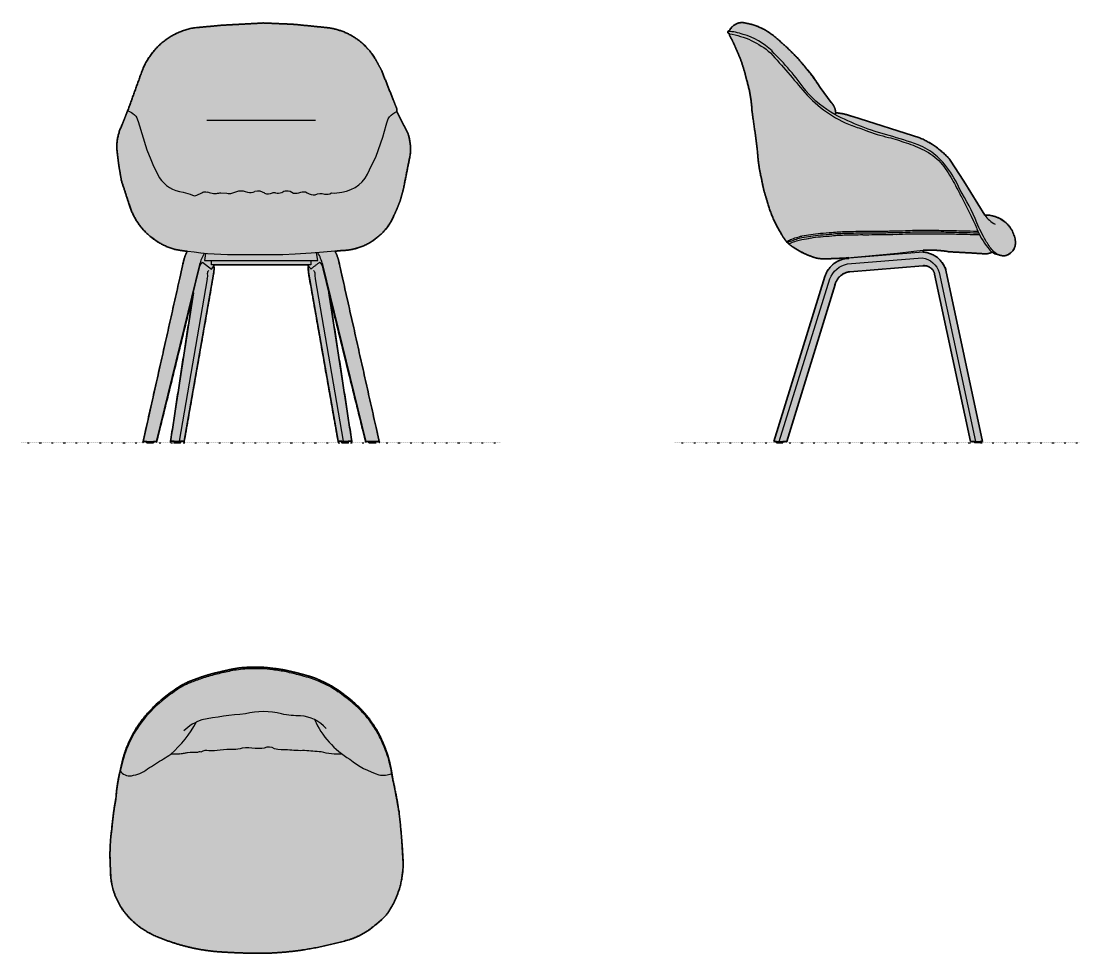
# Model space of a CAD drawing. Header units: millimetres. Extents: x 0 to 1796, y -867 to 715.
import ezdxf

# ---------------------------------------------------------------- set-up
doc = ezdxf.new("R2010")
doc.units = ezdxf.units.MM
doc.linetypes.add('Dots', pattern=[1, 0, -1])
doc.layers.add('Blocks', color=7, linetype='Continuous')
doc.layers.add('Blocks$Fill', color=7, linetype='Continuous', true_color=0xffffff)
for name, color, linetype, lineweight, true_color in [('Blocks$Inner', 7, 'Continuous', 25, 0x007f00), ('Blocks$Outline', 7, 'Continuous', 35, 0xff3f3f), ('Groud', 7, 'Dots', 25, 0x243775)]:
    doc.layers.add(name, color=color, linetype=linetype, lineweight=lineweight, true_color=true_color)

# ---------------------------------------------------------------- blocks, each defined once
blk = doc.blocks.new('AAC 123 Dining Chair Top')
at = {"layer": 'Blocks$Fill'}
blk.add_hatch(color=256, dxfattribs=at).paths.add_polyline_path([(23.7, -143.4), (26.7, -146.7), (29.7, -150), (32.8, -153.2), (36.1, -156.3), (39.5, -159.3), (42.9, -162.2), (46.5, -164.9), (50.1, -167.6), (53.9, -170.1), (57.7, -172.5), (61.6, -174.8), (65.5, -176.9), (69.5, -179), (73.6, -180.8), (77.7, -182.6), (81.8, -184.2), (87.4, -186.4), (93, -188.5), (98.6, -190.5), (104.3, -192.4), (110, -194.2), (115.7, -195.9), (121.5, -197.6), (127.3, -199.1), (133.2, -200.5), (139, -201.8), (144.9, -202.9), (150.8, -204), (156.7, -205), (162.6, -205.9), (168.5, -206.6), (174.5, -207.3), (200.5, -209), (226.5, -210), (238.8, -210.3), (251, -210.4), (263.3, -210.2), (275.6, -209.6), (287.8, -208.8), (300, -207.7), (312.2, -206.3), (324.3, -204.7), (343.9, -201.3), (363.4, -197.3), (382.7, -192.7), (401.9, -187.6), (404, -186.9), (406.1, -186.2), (408.2, -185.4), (410.3, -184.6), (412.4, -183.8), (414.5, -182.9), (416.5, -182), (418.6, -181.1), (420.6, -180.1), (422.6, -179.1), (424.5, -178), (426.5, -176.9), (428.4, -175.8), (430.3, -174.6), (432.2, -173.4), (434.1, -172.2), (438.2, -169.2), (442.3, -166.1), (446.4, -162.9), (450.3, -159.6), (454.2, -156.3), (458.1, -152.8), (461.8, -149.4), (465.5, -145.8), (468.1, -142.1), (470.6, -138.4), (473, -134.6), (475.2, -130.7), (477.4, -126.8), (479.4, -122.8), (481.3, -118.7), (483, -114.6), (484.6, -110.7), (486, -106.8), (487.3, -102.8), (488.5, -98.8), (489.6, -94.7), (490.5, -90.6), (491.4, -86.5), (492.2, -82.4), (492.8, -78.2), (493.3, -74), (493.7, -69.9), (494, -65.7), (494.1, -61.5), (494.1, -57.3), (494.1, -53.1), (493.9, -49), (491.3, -10.6), (487.5, 27.7), (482.5, 56.5), (476.6, 85), (475.6, 92.2), (474.4, 99.3), (473.1, 106.3), (471.5, 113.3), (469.8, 120.2), (468.6, 124.3), (467.3, 128.4), (465.9, 132.4), (464.3, 136.4), (459, 149.1), (457.9, 151.8), (456.8, 154.4), (455.6, 157), (454.4, 159.6), (453.1, 162.1), (451.7, 164.7), (450.4, 167.2), (448.9, 169.6), (442.4, 179.3), (435.8, 188.8), (433.3, 191.9), (430.8, 195), (428.2, 198), (425.5, 200.9), (421.2, 205.3), (416.8, 209.5), (412.3, 213.7), (407.7, 217.7), (396.1, 226.8), (384.3, 235.6), (380.5, 238.2), (376.6, 240.6), (372.7, 243), (368.6, 245.3), (364.6, 247.4), (360.4, 249.5), (356.3, 251.4), (352.1, 253.2), (349.9, 254.3), (347.7, 255.2), (345.4, 256.2), (343.2, 257), (340.9, 257.8), (338.6, 258.6), (336.3, 259.3), (334, 259.9), (319.2, 264), (307.6, 266.9), (295.9, 269.6), (290.3, 270.7), (284.6, 271.6), (278.9, 272.4), (273.2, 273), (268.3, 273.7), (263.3, 274.2), (258.4, 274.6), (253.4, 274.9), (246.9, 275.1), (240.3, 275.1), (225.7, 274.5), (222, 274.2), (218.4, 273.9), (214.8, 273.4), (211.2, 272.9), (205.2, 271.8), (199.1, 270.6), (176, 265.3), (170.1, 263.8), (164.2, 262.2), (158.4, 260.4), (152.6, 258.5), (132.8, 251.3), (129.6, 249.9), (126.5, 248.5), (123.5, 247), (120.5, 245.4), (117.5, 243.7), (114.6, 241.9), (111.7, 240), (108.9, 238.1), (102.9, 233.9), (96.9, 229.6), (91.1, 225.1), (85.3, 220.5), (80.4, 216.3), (75.5, 211.9), (70.8, 207.4), (66.2, 202.7), (61.8, 197.9), (57.5, 193), (53.3, 188), (49.3, 182.8), (46.4, 178.7), (43.6, 174.5), (40.9, 170.2), (38.3, 165.9), (35.9, 161.5), (33.5, 157), (31.3, 152.5), (29.1, 147.9), (27.1, 143.2), (25.2, 138.5), (23.4, 133.8), (21.8, 129), (20.3, 124.2), (18.9, 119.4), (17.6, 114.5), (16.4, 109.6), (14.4, 99.2), (13.1, 93.9), (12, 88.6), (10.9, 83.3), (10, 78), (9.1, 72.6), (8.4, 67.3), (7.8, 61.9), (7.3, 56.5), (6.8, 50.8), (4.7, 38.1), (2.8, 25.5), (1.2, 12.7), (0, 0), (-1, -8.5), (-1.9, -16.9), (-2.5, -25.5), (-2.8, -34), (-3, -42.5), (-2.9, -51.1), (-2.6, -59.6), (-2.1, -68.1), (-2.1, -70.6), (-2.1, -73.1), (-2, -75.6), (-1.8, -78.1), (-1.6, -80.6), (-1.4, -83.1), (-1.1, -85.7), (-0.7, -88.2), (-0.3, -90.7), (0.2, -93.2), (0.7, -95.7), (1.3, -98.2), (2, -100.7), (2.7, -103.1), (3.4, -105.6), (4.2, -108), (5.1, -110.4), (6, -112.8), (7, -115.2), (8, -117.5), (9, -119.9), (10.2, -122.2), (11.3, -124.4), (12.5, -126.7), (13.8, -128.9), (15.1, -131.1), (16.4, -133.2), (17.8, -135.3), (19.2, -137.4), (20.7, -139.4), (22.2, -141.4)], flags=0)
at = {"layer": 'Blocks$Inner'}
for p, q in [((464.3, 136.4), (459, 149.1)), ((16.4, 109.6), (14.4, 99.2)), ((476.6, 85), (475.6, 92.2)), ((7.3, 56.5), (6.8, 50.8))]:
    blk.add_line(p, q, dxfattribs=at)
at = {"layer": 'Blocks$Inner', "extrusion": (0, 0, -1)}
for centre, radius, start, end in [((60.3, 1352.5), 1112.5, 256.5179, 257.7385), ((488.4, 1975.4), 1832.6, 249.5263, 250.1865), ((488.4, 1972.6), 1832.6, 249.5263, 250.1865), ((60.3, 1349.7), 1112.5, 256.5179, 257.7385), ((-316.8, 320.6), 128.2, 268.4406, 282.8966), ((-615.4, -725.7), 996.4, 58.0174, 58.8622), ((-110.1, 169.1), 41.8, 262.3625, 272.0043), ((-168.4, 294.4), 161.2, 264.5138, 271.3747), ((-209.2, 171.9), 36.5, 250.6808, 274.0847), ((-248.4, 195.4), 58.6, 260.0942, 275.1983), ((-293.3, 219.1), 84.4, 266.5793, 281.7963), ((-320.7, 300.5), 167.2, 267.7868, 277.6957), ((-418.3, 1093.7), 964.5, 273.7518, 275.4255), ((-383, 231.5), 104.1, 265.9533, 285.4896), ((-794.3, -1014.1), 1335.9, 56.6885, 58.0655)]:
    blk.add_arc(centre, radius, start, end, dxfattribs=at)
at = {"layer": 'Blocks$Inner'}
for centre, radius, start, end in [((245.6, 55.3), 220.3, 98.9751, 102.1791), ((245.6, 52.5), 220.3, 98.9751, 102.1791), ((234.7, 131.8), 143, 93.6297, 99.4509), ((234.7, 129), 143, 93.6297, 99.4509), ((262.9, -520.2), 795.6, 91.6247, 92.6818), ((262.9, -523), 795.6, 91.6247, 92.6818), ((243, 42.8), 232.3, 87.4278, 90.649), ((243, 40.1), 232.3, 87.4278, 90.649), ((247.6, 105.5), 169.5, 81.2927, 88.0365), ((247.6, 102.7), 169.5, 81.2927, 88.0365), ((251.6, 51.8), 222.3, 78.5155, 84.4283), ((251.6, 49), 222.3, 78.5155, 84.4283), ((171.8, -298.4), 581.4, 75.3159, 77.6736), ((243.2, -10.5), 283.9, 103.689, 108.6133), ((243.2, -13.3), 283.9, 103.689, 108.6133), ((171.8, -301.1), 581.4, 75.3159, 77.6736), ((193.1, -218.7), 498.9, 73.5963, 75.3604), ((193.1, -221.4), 498.9, 73.5963, 75.3604), ((308.8, 163.7), 99.5, 64.2337, 75.351), ((308.8, 160.9), 99.5, 64.2337, 75.351), ((283.7, 90), 177, 55.3614, 67.2848), ((284.7, -23.1), 314.8, 123.9311, 129.2812), ((284.7, -25.9), 314.8, 123.9311, 129.2812), ((176.6, 144), 115.8, 112.2174, 125.7296), ((176.6, 141.3), 115.8, 112.2174, 125.7296), ((283.7, 87.2), 177, 55.3614, 67.2848), ((102, -157), 483.6, 50.7952, 54.2816), ((231.3, 45), 228.3, 129.7358, 142.8624), ((231.3, 42.2), 228.3, 129.7358, 142.8624), ((102, -159.8), 483.6, 50.7952, 54.2816), ((263.4, 46.9), 223.6, 43.521, 49.8072), ((257.6, 77), 122.5, 75.5758, 104.5937), ((263.4, 44.2), 223.6, 43.521, 49.8072), ((323.9, 104.4), 140.1, 37.0125, 43.5112), ((323.9, 101.7), 140.1, 37.0125, 43.5112), ((211.3, 66.1), 199.7, 144.2387, 167.4201), ((211.3, 63.3), 199.7, 144.2387, 167.4201), ((-49, 291.2), 221.7, 312.305, 330.4901), ((173.7, 117.1), 71.4, 107.0791, 135.8823), ((262.2, -336.6), 533.3, 93.8037, 101.8452), ((314.6, 125.9), 66.8, 42.6809, 85.1919), ((479, 245.9), 147.7, 203.9474, 239.3783), ((29.2, -105.3), 501.8, 33.2232, 35.8754), ((29.2, -108), 501.8, 33.2232, 35.8754), ((323, 95.1), 146.3, 21.6708, 30.6304), ((323, 92.3), 146.3, 21.6708, 30.6304), ((384.6, 107.8), 83.8, 17.9286, 27.3681), ((104.8, 41), 86.4, 87.478, 93.1018), ((122.1, 97.3), 31, 88.2199, 102.0115), ((128.3, 118.8), 10.8, 87.8636, 119.0427), ((140.1, 38.4), 91.9, 86.7229, 97.098), ((149.3, 123.2), 8, 75.7021, 119.3441), ((160.6, 116), 17.7, 77.3883, 122.0235), ((203.3, 20.9), 114.7, 88.3077, 99.7738), ((230.9, 73.3), 64.9, 79.1089, 98.4685), ((266.2, 120.6), 18.7, 58.3188, 114.135), ((341.1, 85.2), 133.4, 15.2027, 22.5409), ((341.1, 82.5), 133.4, 15.2027, 22.5409), ((494.8, 230), 143.7, 230.7154, 253.1836), ((196, 49.4), 282.9, 8.7075, 14.4978), ((196, 46.6), 282.9, 8.7075, 14.4978), ((277.1, 33.4), 270.8, 164.2653, 175.1013), ((29.9, 108.7), 18.2, 211.5593, 280.5858), ((24.4, 150.6), 60.4, 278.4799, 306.868), ((460.7, 128), 36.3, 258.093, 292.8147), ((-385, -108.5), 883, 8.8727, 12.9522), ((516.7, -43.7), 518.6, 169.5071, 175.1686), ((-758.7, -114.5), 1254.3, 2.9975, 6.5139), ((319.3, -43.8), 322.3, 172.1866, 184.3226), ((345, -58.1), 149.2, 337.7469, 3.5164), ((114.8, -70.1), 116.9, 179.025, 218.8396), ((346.7, -58.6), 147.4, 323.7197, 337.6679), ((129.4, -54.6), 138, 220.0311, 249.8271), ((278.6, 44.6), 266.8, 305.6491, 314.4725), ((364.5, -68), 125.3, 287.3551, 303.7315), ((208.4, 125.5), 334.5, 247.771, 264.1814), ((222.7, 441.9), 654.5, 278.9313, 285.8873), ((249.7, 759.2), 969.4, 265.5512, 268.6319), ((247.8, 304.2), 514.5, 267.6288, 278.555)]:
    blk.add_arc(centre, radius, start, end, dxfattribs=at)
at = {"layer": 'Blocks$Outline'}
for points in [[(464.3, 136.4), (459, 149.1)], [(16.4, 109.6), (14.4, 99.2)], [(476.6, 85), (475.6, 92.2)], [(7.3, 56.5), (6.8, 50.8)]]:
    blk.add_lwpolyline(points, dxfattribs=at)
for points, weights in [([(199.1, 270.6), (187.6, 267.8), (176, 265.3)], [1, 0.999943272843, 1]), ([(211.2, 272.9), (205.1, 271.9), (199.1, 270.6)], [1, 0.999609134146, 1]), ([(225.7, 274.5), (218.4, 274.1), (211.2, 272.9)], [1, 0.998709948157, 1]), ([(240.3, 275.1), (233, 274.9), (225.7, 274.5)], [1, 0.999957451144, 1]), ([(253.4, 274.9), (246.9, 275.2), (240.3, 275.1)], [1, 0.999604930132, 1]), ([(273.2, 273), (263.4, 274.5), (253.4, 274.9)], [1, 0.998268813396, 1]), ([(295.9, 269.6), (284.7, 271.9), (273.2, 273)], [1, 0.998669093701, 1]), ([(319.2, 264), (307.6, 267), (295.9, 269.6)], [1, 0.999788349604, 1]), ([(152.6, 258.5), (142.7, 254.9), (132.8, 251.3)], [1, 0.999983406713, 1]), ([(176, 265.3), (164.2, 262.4), (152.6, 258.5)], [1, 0.999076823573, 1]), ([(334, 259.9), (326.6, 262.1), (319.2, 264)], [1, 0.999881502599, 1]), ([(352.1, 253.2), (343.3, 257.5), (334, 259.9)], [1, 0.995297562196, 1]), ([(384.3, 235.6), (369.1, 246.1), (352.1, 253.2)], [1, 0.99459159208, 1]), ([(108.9, 238.1), (96.7, 229.9), (85.3, 220.5)], [1, 0.998910291022, 1]), ([(132.8, 251.3), (120.1, 246.1), (108.9, 238.1)], [1, 0.993056016643, 1]), ([(407.7, 217.7), (396.3, 227), (384.3, 235.6)], [1, 0.999537187811, 1]), ([(85.3, 220.5), (65.1, 203.8), (49.3, 182.8)], [1, 0.99344614288, 1]), ([(425.5, 200.9), (417, 209.8), (407.7, 217.7)], [1, 0.998495718107, 1]), ([(435.8, 188.8), (431, 195.1), (425.5, 200.9)], [1, 0.998392315682, 1]), ([(49.3, 182.8), (25.3, 149.6), (16.4, 109.6)], [1, 0.979607911209, 1]), ([(448.9, 169.6), (442.6, 179.4), (435.8, 188.8)], [1, 0.999732175476, 1]), ([(459, 149.1), (454.8, 159.8), (448.9, 169.6)], [1, 0.996944962771, 1]), ([(469.8, 120.2), (467.6, 128.5), (464.3, 136.4)], [1, 0.997950302822, 1]), ([(475.6, 92.2), (473.4, 106.4), (469.8, 120.2)], [1, 0.998723634326, 1]), ([(14.4, 99.2), (9.1, 78.1), (7.3, 56.5)], [0.998829087237, 0.996225283669, 1]), ([(487.5, 27.7), (483, 56.6), (476.6, 85)], [1, 0.999412349448, 0.999914707367]), ([(6.8, 50.8), (2.2, 25.5), (0, 0)], [1, 0.998779812779, 1]), ([(493.9, -49), (491.8, -10.5), (487.5, 27.7)], [1, 0.99952921396, 1]), ([(0, 0), (-4.7, -33.9), (-2.1, -68.1)], [1, 0.994397181172, 1]), ([(483, -114.6), (496, -83), (493.9, -49)], [1, 0.974820669505, 1]), ([(-2.1, -68.1), (-2.8, -110.4), (23.7, -143.4)], [1, 0.940244631924, 1]), ([(465.5, -145.8), (476.2, -131.3), (483, -114.6)], [1, 0.992601188528, 1]), ([(23.7, -143.4), (47.4, -171.5), (81.8, -184.2)], [1, 0.966385145125, 1]), ([(434.1, -172.2), (450.8, -160.2), (465.5, -145.8)], [1, 0.997037073136, 1]), ([(401.9, -187.6), (419.1, -182.2), (434.1, -172.2)], [1, 0.989805595837, 1]), ([(81.8, -184.2), (126.5, -202.4), (174.5, -207.3)], [1, 0.989763380276, 1]), ([(324.3, -204.7), (363.6, -198.5), (401.9, -187.6)], [1, 0.998158155728, 1]), ([(174.5, -207.3), (200.5, -209.3), (226.5, -210)], [1, 0.999638646687, 1]), ([(226.5, -210), (275.7, -212), (324.3, -204.7)], [1, 0.99545773137, 1])]:
    blk.add_rational_spline(points, weights, degree=2, dxfattribs=at)
blk = doc.blocks.new('AAC 123 Dining Chair Side')
at = {"layer": 'Blocks$Fill'}
blk.add_hatch(color=256, dxfattribs=at).paths.add_polyline_path([(578.2, 341.8), (578.2, 341.3), (578.3, 340.8), (578.3, 340.4), (578.3, 339.9), (578.3, 339.4), (578.3, 338.9), (578.2, 338.4), (578.2, 337.9), (578.2, 337.4), (578.1, 336.9), (578, 336.3), (577.9, 335.8), (577.8, 335.3), (577.7, 334.8), (577.6, 334.3), (577.5, 333.8), (577.3, 333.3), (577.2, 332.8), (577, 332.3), (576.8, 331.7), (576.6, 331.2), (576.4, 330.7), (576.2, 330.2), (576, 329.8), (575.7, 329.3), (575.5, 328.8), (575.2, 328.3), (574.9, 327.8), (574.6, 327.4), (574.3, 326.9), (574, 326.5), (573.7, 326), (573.3, 325.6), (573, 325.2), (572.6, 324.7), (572.3, 324.3), (571.9, 323.9), (571.5, 323.6), (571.1, 323.2), (570.7, 322.8), (570.3, 322.4), (569.9, 322.1), (569.5, 321.8), (569, 321.4), (568.6, 321.1), (568.1, 320.8), (567.7, 320.5), (567.2, 320.2), (566.8, 320), (566.3, 319.7), (565.9, 319.5), (565.4, 319.3), (564.9, 319), (564.5, 318.8), (564, 318.6), (563.5, 318.4), (563, 318.3), (562.6, 318.1), (562.1, 318), (561.6, 317.8), (561.1, 317.7), (560.7, 317.6), (560.2, 317.5), (559.7, 317.4), (559, 317.4), (558.3, 317.4), (557.6, 317.4), (557, 317.5), (556.3, 317.5), (555.6, 317.6), (554.9, 317.7), (554.2, 317.9), (553.5, 318), (552.8, 318.2), (552.1, 318.3), (551.4, 318.5), (550.7, 318.8), (550, 319), (549.4, 319.3), (548.7, 319.5), (548.1, 319.7), (547.4, 319.8), (546.8, 320), (546.1, 320.1), (545.5, 320.3), (544.8, 320.5), (544.2, 320.8), (543.6, 321), (542.9, 321.3), (542.3, 321.6), (541.7, 321.9), (541.1, 322.2), (540.5, 322.5), (539.9, 322.9), (539.3, 323.2), (538.7, 323.6), (538.3, 323.4), (537.8, 323.2), (537.3, 322.9), (536.8, 322.7), (536.3, 322.5), (535.8, 322.3), (535.3, 322.2), (534.8, 322), (534.3, 321.8), (533.8, 321.7), (533.3, 321.5), (532.7, 321.4), (532.2, 321.3), (531.7, 321.2), (531.2, 321.1), (530.6, 321), (530.1, 320.9), (529.6, 320.8), (529, 320.8), (528.5, 320.7), (527.9, 320.7), (527.4, 320.7), (526.9, 320.7), (526.3, 320.7), (525.8, 320.7), (525.3, 320.7), (524.7, 320.7), (524.2, 320.8), (523.7, 320.8), (523.2, 320.9), (522.6, 321), (522.1, 321), (466.3, 324.1), (460.7, 325), (455.2, 325.7), (449.6, 326.3), (444, 326.7), (438.4, 327), (432.8, 327.1), (427.1, 327), (421.5, 326.7), (421.5, 323.7), (422.3, 323.6), (423.1, 323.6), (423.9, 323.5), (424.7, 323.4), (425.4, 323.3), (426.2, 323.1), (427, 323), (427.8, 322.8), (428.6, 322.6), (429.4, 322.5), (430.2, 322.2), (431, 322), (431.8, 321.8), (432.5, 321.5), (433.3, 321.3), (434.1, 321), (434.9, 320.7), (435.6, 320.4), (436.4, 320), (437.2, 319.7), (437.9, 319.3), (438.7, 319), (439.4, 318.6), (440.2, 318.2), (440.9, 317.7), (441.6, 317.3), (442.4, 316.8), (443.1, 316.4), (443.8, 315.9), (444.5, 315.4), (445.1, 314.9), (445.8, 314.4), (446.5, 313.8), (447.1, 313.3), (447.8, 312.7), (448.4, 312.2), (449, 311.6), (449.6, 311), (450.2, 310.4), (450.8, 309.8), (451.4, 309.1), (451.9, 308.5), (452.4, 307.8), (453, 307.2), (453.5, 306.5), (454, 305.9), (454.5, 305.2), (454.9, 304.5), (455.4, 303.8), (455.8, 303.1), (456.3, 302.4), (456.7, 301.7), (457.1, 301), (457.5, 300.2), (457.8, 299.5), (458.2, 298.8), (458.5, 298.1), (458.8, 297.3), (459.1, 296.6), (459.4, 295.9), (459.7, 295.1), (460, 294.4), (460.2, 293.6), (460.4, 292.9), (522.6, 2.3), (518.6, 2.3), (518.6, 0.5), (508.7, 0.5), (508.7, 2.3), (501.9, 2.3), (441.1, 286.5), (441, 286.9), (440.9, 287.3), (440.8, 287.7), (440.7, 288), (440.6, 288.4), (440.4, 288.8), (440.3, 289.1), (440.1, 289.5), (440, 289.9), (439.8, 290.2), (439.6, 290.6), (439.4, 291), (439.2, 291.3), (439, 291.7), (438.8, 292), (438.5, 292.4), (438.3, 292.7), (438.1, 293.1), (437.8, 293.4), (437.5, 293.7), (437.3, 294.1), (437, 294.4), (436.7, 294.7), (436.4, 295), (436.1, 295.3), (435.8, 295.6), (435.5, 295.9), (435.2, 296.2), (434.8, 296.5), (434.5, 296.8), (434.1, 297), (433.8, 297.3), (433.4, 297.5), (433.1, 297.8), (432.7, 298), (432.3, 298.2), (432, 298.4), (431.6, 298.6), (431.2, 298.8), (430.8, 299), (430.4, 299.2), (430, 299.3), (429.6, 299.5), (429.2, 299.6), (428.8, 299.8), (428.4, 299.9), (428, 300), (427.6, 300.1), (427.2, 300.2), (426.8, 300.3), (426.4, 300.4), (426, 300.4), (425.6, 300.5), (425.2, 300.6), (424.8, 300.6), (424.4, 300.6), (424, 300.7), (423.6, 300.7), (423.2, 300.7), (422.8, 300.7), (422.4, 300.7), (422, 300.6), (421.6, 300.6), (421.2, 300.6), (297.1, 290.4), (296.1, 290.2), (295.6, 290.1), (295.1, 290), (294.6, 289.9), (294, 289.8), (293.5, 289.7), (293, 289.5), (292.5, 289.4), (292, 289.2), (291.5, 289.1), (290.9, 288.9), (290.4, 288.7), (289.9, 288.5), (289.4, 288.3), (288.9, 288.1), (288.4, 287.9), (287.9, 287.6), (287.4, 287.4), (286.9, 287.1), (286.4, 286.8), (285.9, 286.6), (285.5, 286.3), (285, 286), (284.5, 285.7), (284.1, 285.4), (283.6, 285), (283.1, 284.7), (282.7, 284.4), (282.3, 284), (281.8, 283.7), (281.4, 283.3), (281, 282.9), (280.6, 282.5), (280.1, 282.1), (279.7, 281.7), (279.4, 281.3), (279, 280.9), (278.6, 280.5), (278.2, 280.1), (277.9, 279.7), (277.5, 279.2), (277.2, 278.8), (276.9, 278.3), (276.5, 277.9), (276.2, 277.4), (275.9, 277), (275.6, 276.5), (275.3, 276), (275.1, 275.5), (274.8, 275.1), (274.5, 274.6), (274.3, 274.1), (274.1, 273.6), (273.8, 273.1), (273.6, 272.6), (273.4, 272.1), (273.2, 271.6), (273, 271.2), (272.8, 270.7), (272.7, 270.2), (272.5, 269.7), (272.2, 268.7), (190.2, 2.5), (183.8, 2.5), (183.8, 0.2), (172.9, 0.2), (172.9, 2.5), (168.3, 2.5), (254.8, 282.2), (255.3, 283.6), (255.8, 284.9), (256.4, 286.3), (257, 287.7), (257.6, 289), (258.4, 290.3), (259.1, 291.6), (259.9, 292.9), (260.8, 294.2), (261.7, 295.4), (262.6, 296.6), (263.6, 297.8), (264.7, 299), (265.7, 300.1), (266.8, 301.2), (268, 302.2), (269.2, 303.2), (270.4, 304.2), (271.7, 305.1), (272.9, 306), (274.2, 306.8), (275.6, 307.6), (276.9, 308.3), (278.3, 309), (279.7, 309.6), (281.1, 310.2), (282.5, 310.7), (283.9, 311.2), (285.3, 311.6), (286.8, 312), (288.2, 312.3), (289.6, 312.6), (295.7, 313.1), (295.7, 314.4), (286.5, 313.5), (270.1, 312.7), (253.6, 312.3), (252.2, 312.3), (250.8, 312.3), (249.5, 312.4), (248.1, 312.5), (246.7, 312.6), (245.3, 312.8), (243.9, 313), (242.6, 313.2), (241.2, 313.5), (239.9, 313.8), (238.5, 314.1), (237.2, 314.5), (235.9, 314.9), (234.6, 315.4), (233.3, 315.8), (232, 316.4), (228, 317.9), (224, 319.6), (220, 321.4), (216.1, 323.3), (212.3, 325.3), (208.5, 327.5), (204.8, 329.7), (201.2, 332.1), (200.2, 332.7), (199.2, 333.4), (198.2, 334.1), (197.2, 334.8), (196.2, 335.5), (195.3, 336.3), (194.4, 337.1), (193.4, 337.9), (192.5, 338.7), (191.7, 339.6), (190.9, 340.4), (190.2, 341.1), (189.6, 341.8), (189, 342.5), (188.4, 343.2), (187.8, 343.9), (187.3, 344.6), (186.8, 345.3), (186.2, 346), (185.7, 346.8), (185.2, 347.5), (184.7, 348.3), (184.3, 349), (183.8, 349.8), (183.4, 350.6), (182.9, 351.3), (182.5, 352.1), (182.1, 352.9), (180.1, 356.2), (178.1, 359.5), (176.2, 362.9), (174.3, 366.3), (172.5, 369.8), (170.8, 373.3), (169.1, 376.8), (167.5, 380.4), (166, 383.9), (164.6, 387.6), (163.2, 391.2), (161.8, 394.9), (160.6, 398.5), (159.4, 402.2), (158.3, 406), (157.3, 409.7), (155.7, 414.3), (154.3, 418.9), (152.9, 423.6), (151.7, 428.3), (150.5, 433), (149.5, 437.7), (148.5, 442.5), (147.6, 447.3), (146.4, 452.6), (145.3, 457.9), (144.3, 463.3), (143.4, 468.7), (142.6, 474.1), (142, 479.6), (141.4, 485), (141, 490.4), (136.5, 526.4), (131.4, 562.3), (131, 569.1), (130.4, 575.9), (129.6, 582.7), (128.5, 589.5), (127.2, 596.2), (125.7, 602.9), (124, 609.6), (122.1, 616.1), (121.1, 620.7), (119.9, 625.2), (118.7, 629.7), (117.4, 634.2), (116.1, 638.7), (114.6, 643.1), (113.1, 647.5), (111.5, 651.9), (99.8, 678.9), (98.4, 681.8), (96.9, 684.6), (95.3, 687.4), (93.7, 690.1), (93.6, 690.4), (93.6, 690.6), (93.5, 690.9), (93.4, 691.1), (93.4, 691.4), (93.3, 691.6), (93.3, 691.9), (93.2, 692.1), (93.2, 692.4), (93.2, 692.6), (93.2, 692.9), (93.1, 693.1), (93.1, 693.4), (93.1, 693.6), (93.1, 693.9), (93.1, 694.1), (90.5, 695.7), (90.5, 698.1), (93.2, 699.4), (93.4, 699.8), (93.6, 700.3), (93.9, 700.7), (94.1, 701.1), (94.4, 701.6), (94.6, 702), (94.9, 702.4), (95.2, 702.8), (95.5, 703.2), (95.8, 703.7), (96.1, 704.1), (96.4, 704.5), (96.8, 704.9), (97.1, 705.3), (97.5, 705.6), (97.9, 706), (98.3, 706.4), (98.6, 706.8), (99, 707.1), (99.5, 707.5), (99.9, 707.8), (100.3, 708.2), (100.7, 708.5), (101.2, 708.8), (101.6, 709.1), (102.1, 709.4), (102.6, 709.7), (103, 710), (103.5, 710.2), (104, 710.5), (104.5, 710.7), (105, 710.9), (105.5, 711.2), (106, 711.4), (106.5, 711.6), (107, 711.7), (107.6, 711.9), (108.1, 712.1), (108.6, 712.2), (109.1, 712.4), (109.7, 712.5), (110.2, 712.6), (110.7, 712.7), (111.3, 712.8), (111.8, 712.8), (112.3, 712.9), (112.9, 712.9), (113.4, 713), (113.9, 713), (114.5, 713), (115, 713), (115.5, 713), (116, 713), (116.6, 712.9), (117.1, 712.9), (117.6, 712.8), (118.1, 712.8), (118.6, 712.7), (119.1, 712.6), (119.6, 712.5), (120.1, 712.4), (120.5, 712.3), (121, 712.2), (121.5, 712), (124.9, 711.3), (128.3, 710.5), (131.7, 709.6), (135.1, 708.6), (138.4, 707.4), (141.8, 706.1), (145, 704.7), (148.2, 703.2), (151.4, 701.6), (154.5, 699.9), (157.6, 698), (160.5, 696.1), (163.4, 694.1), (166.2, 691.9), (169, 689.7), (171.6, 687.4), (177, 682.9), (182.4, 678.3), (187.7, 673.5), (192.9, 668.7), (197.9, 663.7), (202.9, 658.7), (207.8, 653.5), (212.6, 648.3), (217.3, 642.9), (221.9, 637.5), (226.3, 632), (230.7, 626.3), (234.9, 620.6), (239, 614.9), (243, 609), (246.9, 603.1), (265.8, 577.3), (266.2, 576.9), (266.6, 576.4), (267, 576), (267.4, 575.5), (267.7, 575), (268.1, 574.5), (268.4, 574), (268.8, 573.5), (269.1, 573), (269.4, 572.5), (269.7, 572), (270, 571.5), (270.3, 570.9), (270.6, 570.4), (270.9, 569.8), (271.1, 569.3), (271.3, 568.7), (271.6, 568.2), (271.8, 567.6), (272, 567), (272.2, 566.4), (272.4, 565.9), (272.5, 565.3), (272.7, 564.7), (272.8, 564.1), (272.9, 563.5), (273.1, 562.9), (273.2, 562.3), (273.2, 561.7), (273.3, 561.1), (273.4, 560.6), (273.4, 560), (275.3, 559.8), (277.1, 559.6), (278.9, 559.4), (280.8, 559.1), (282.6, 558.8), (284.4, 558.5), (286.2, 558.1), (288, 557.7), (289.9, 557.3), (291.6, 556.8), (293.4, 556.3), (295.2, 555.8), (297, 555.3), (298.7, 554.7), (300.5, 554.1), (302.2, 553.4), (415.9, 517.4), (419.6, 515.8), (423.3, 514.1), (426.9, 512.3), (430.5, 510.4), (434, 508.4), (437.4, 506.2), (440.8, 504), (444.1, 501.7), (447.4, 499.2), (450.5, 496.7), (453.6, 494), (456.6, 491.3), (459.5, 488.5), (462.3, 485.6), (465.1, 482.6), (467.7, 479.5), (490.7, 444.2), (526.2, 386.5), (527.2, 386.5), (528.3, 386.5), (529.4, 386.5), (530.5, 386.5), (531.6, 386.4), (532.7, 386.3), (533.9, 386.2), (535, 386.1), (536.1, 385.9), (537.2, 385.7), (538.4, 385.5), (539.5, 385.3), (540.7, 385), (541.8, 384.7), (542.9, 384.3), (544.1, 384), (545.2, 383.6), (546.3, 383.2), (547.4, 382.7), (548.6, 382.3), (549.7, 381.8), (550.8, 381.2), (551.8, 380.7), (552.9, 380.1), (554, 379.5), (555, 378.8), (556.1, 378.1), (557.1, 377.4), (558.1, 376.7), (559.1, 376), (560, 375.2), (561, 374.4), (561.9, 373.6), (562.8, 372.8), (563.7, 371.9), (564.6, 371), (565.4, 370.1), (566.2, 369.2), (567, 368.2), (567.8, 367.3), (568.5, 366.3), (569.3, 365.3), (569.9, 364.3), (570.6, 363.3), (571.3, 362.3), (571.9, 361.2), (572.4, 360.2), (573, 359.1), (573.5, 358.1), (574, 357), (574.5, 355.9), (574.9, 354.8), (575.4, 353.7), (575.8, 352.7), (576.1, 351.6), (576.4, 350.5), (576.8, 349.4), (577, 348.3), (577.3, 347.2), (577.5, 346.1), (577.7, 345), (577.9, 344), (578.1, 342.9)], flags=0)
at = {"layer": 'Blocks$Inner'}
for p, q in [((90.5, 698.1), (93.2, 699.4)), ((246.9, 603.1), (265.8, 577.3)), ((273.4, 560), (271.8, 557.2)), ((302.2, 553.4), (415.9, 517.4)), ((339.7, 359.3), (358.6, 359.3)), ((506.8, 359.4), (514.5, 359.4)), ((339.7, 356.6), (358.6, 356.6)), ((339.7, 353.5), (358.6, 353.5)), ((506.8, 356.6), (515.7, 356.6)), ((506.8, 353.6), (517.2, 353.6)), ((193.4, 337.9), (196.5, 339.1)), ((404.4, 322.1), (404.4, 324.9)), ((293.6, 303.7), (419.8, 314.2)), ((295.7, 313.1), (295.7, 314.4)), ((306.2, 314), (306.2, 315.3)), ((297.1, 290.4), (421.2, 300.6)), ((449, 289), (510.4, 2.3)), ((177.7, 2.5), (263.5, 278.2))]:
    blk.add_line(p, q, dxfattribs=at)
for points in [[(90.5, 698.1), (90.5, 695.7), (93.1, 694.1)], [(467.7, 479.5), (490.7, 444.2), (526.2, 386.5)], [(286.5, 313.5), (378.1, 321.9), (405.6, 325.1), (421.5, 326.7)], [(421.5, 326.7), (421.5, 323.7), (289.6, 312.6)], [(441.1, 286.5), (501.9, 2.3), (522.6, 2.3), (460.4, 292.9)], [(254.8, 282.2), (168.3, 2.5), (190.2, 2.5), (272.2, 268.7)], [(172.9, 2.5), (172.9, 0.2), (183.8, 0.2), (183.8, 2.5)], [(518.6, 2.3), (518.6, 0.5), (508.7, 0.5), (508.7, 2.3)]]:
    blk.add_lwpolyline(points, dxfattribs=at)
at = {"layer": 'Blocks$Inner', "extrusion": (0, 0, -1)}
for centre, radius, start, end in [((-114.7, 689.2), 23.8, 25.2713, 106.5501), ((-103.3, 611.6), 102, 100.268, 132.0225), ((-69.4, 552.5), 143.6, 99.4926, 130.6017), ((7.7, 627.4), 119.2, 148.2646, 154.4054), ((52.8, 411.2), 355.9, 129.0853, 147.3645), ((12826, -4897.3), 14077.3, 156.66437, 156.78405), ((124.6, 562.2), 252.5, 159.1936, 167.6745), ((1048.3, -443.4), 1639.4, 137.626, 140.7334), ((77.4, 553.9), 208.9, 162.6736, 177.7015), ((-349.9, 701.2), 163.9, 298.4916, 320.4751), ((-245.1, 557.8), 28.4, 136.7975, 175.7227), ((1882.8, 257.7), 2037.1, 171.4016, 173.4401), ((-478.1, 951.5), 445, 284.861, 297.6279), ((-265.5, 458.9), 101.4, 94.496, 111.2193), ((-26.4, -251), 835.8, 109.1824, 110.8931), ((-248, 96.9), 436.8, 105.2499, 109.371), ((-350.5, 363.1), 151.9, 106.218, 118.5751), ((-366.3, 395.2), 131.8, 112.1021, 140.248), ((-386.5, 418.3), 86.4, 115.1217, 138.3774), ((-303.3, 351.6), 192.9, 139.9732, 150.3951), ((426.2, -58.6), 1029.5, 152.3753, 155.7995), ((-528.2, 336.3), 50.2, 87.6129, 173.7074), ((-317.3, 88.9), 270.2, 87.061, 90.4615), ((-375.8, -68), 427.7, 87.6894, 89.2659), ((-419.5, -410.7), 771.5, 87.9324, 90.2948), ((-430.7, -1804.1), 2164.8, 89.8087, 90.6826), ((-450.8, -441.5), 802.1, 90.4037, 92.4879), ((-739.6, 467.4), 245.5, 329.5355, 337.5138), ((-201.8, 328.8), 16.9, 46.6624, 71.8308), ((-201.8, 326), 16.9, 53.1671, 71.8308), ((-281.9, 117.3), 243.1, 69.4344, 71.9614), ((-281.9, 114.5), 243.1, 69.4344, 71.9614), ((-281.9, 111.5), 243.1, 69.4344, 71.9614), ((-228.4, 285.9), 66.2, 70.8019, 79.2082), ((-228.4, 283.2), 66.2, 70.8019, 79.2082), ((-228.4, 280.1), 66.2, 70.8019, 79.2082), ((-262.9, 184.6), 171.7, 79.4027, 84.8503), ((-262.9, 181.8), 171.7, 79.4027, 84.8503), ((-262.9, 178.7), 171.7, 79.4027, 84.8503), ((-292.5, 134.2), 224.4, 83.4154, 86.5638), ((-292.5, 131.4), 224.4, 83.4154, 86.5638), ((-292.5, 128.4), 224.4, 83.4154, 86.5638), ((-294.5, 94.5), 264.1, 86.6535, 89.1357), ((-294.5, 91.7), 264.1, 86.6535, 89.1357), ((-294.5, 88.7), 264.1, 86.6535, 89.1357), ((-298.7, -268.5), 627.2, 89.2505, 89.767), ((-298.7, -271.3), 627.2, 89.2505, 89.767), ((-298.7, -274.3), 627.2, 89.2505, 89.767), ((-317.3, 86.1), 270.2, 87.061, 90.4615), ((-317.3, 83.1), 270.2, 87.061, 90.4615), ((-375.8, -70.8), 427.7, 87.6894, 89.2659), ((-375.8, -73.9), 427.7, 87.6894, 89.2659), ((-419.5, -413.5), 771.5, 87.9324, 90.2948), ((-419.5, -416.6), 771.5, 87.9324, 90.2948), ((-430.7, -1806.8), 2164.8, 89.8087, 90.6826), ((-430.7, -1809.9), 2164.8, 89.8087, 90.6826), ((-450.8, -444.3), 802.1, 90.4037, 92.4879), ((-450.8, -447.3), 802.1, 90.4037, 92.4879), ((-643.4, 410.2), 133.5, 321.0272, 329.769), ((-555.5, 339.7), 22.7, 174.7868, 259.4224), ((-432.6, 135.2), 191.9, 86.7084, 100.1114), ((-287.4, -3477.3), 3805.6, 92.693, 93.5352), ((-559.1, 343.2), 25.9, 268.5529, 318.8207), ((-414.2, 278.1), 36.5, 98.8603, 162.7402), ((-301.6, 263.7), 40.8, 20.8605, 78.6582), ((-300.9, 260.9), 29.8, 15.1851, 82.631), ((-423.1, 282.1), 18.6, 84.3666, 166.1042)]:
    blk.add_arc(centre, radius, start, end, dxfattribs=at)
at = {"layer": 'Blocks$Inner'}
for centre, radius, start, end in [((86.7, 611.4), 86.7, 70.0302, 87.5001), ((105.1, 693.8), 12, 178.6071, 197.9777), ((83.8, 579.6), 118, 46.2457, 73.9969), ((-244, 255.1), 579.1, 36.1766, 45.0281), ((373.8, 727.6), 202.8, 221.119, 248.9626), ((420.3, 781.2), 269.1, 249.1152, 257.6776), ((202.2, -67.4), 610.5, 69.7995, 74.639), ((381.5, 418.4), 92.7, 48.1186, 70.0819), ((402.4, 508.7), 262.1, 184.0003, 193.5651), ((382.4, 412.1), 96.9, 35.3431, 50.9865), ((319.4, 358.8), 179.3, 23.3722, 37.616), ((371.9, 484.8), 227.3, 189.5177, 199.3016), ((3197.4, 1866.7), 3073.9, 207.5081, 208.101), ((120.3, 208.2), 425.9, 22.8342, 31.3582), ((354.7, 462.2), 204.3, 194.8923, 212.3395), ((566.7, 415), 49.6, 215.0672, 242.6798), ((324.2, 795.2), 436.2, 269.3784, 272.028), ((374.8, 585.7), 226.1, 268.8885, 274.2819), ((678.2, 8859.9), 8502.2, 268.70195, 268.84498), ((630.1, 410.2), 126.3, 201.7474, 218.5662), ((227.3, 375.2), 50.4, 206.2753, 238.8436), ((64.6, 1375.7), 1035.8, 278.4051, 279.2598), ((64.6, 1372.9), 1035.8, 278.4051, 279.2598), ((64.6, 1369.9), 1035.8, 278.4051, 279.2598), ((189.4, 1214.7), 861.1, 273.8687, 275.1591), ((189.4, 1211.9), 861.1, 273.8687, 275.1591), ((189.4, 1208.9), 861.1, 273.8687, 275.1591), ((297, 598.7), 240, 269.7909, 271.5337), ((297, 595.9), 240, 269.7909, 271.5337), ((297, 592.9), 240, 269.7909, 271.5337), ((324.2, 792.5), 436.2, 269.3784, 272.028), ((324.2, 789.4), 436.2, 269.3784, 272.028), ((374.8, 582.9), 226.1, 268.8885, 274.2819), ((374.8, 579.9), 226.1, 268.8885, 274.2819), ((678.2, 8857.1), 8502.2, 268.70195, 268.84498), ((678.2, 8854.1), 8502.2, 268.70195, 268.84498), ((279.9, 447.9), 140, 235.8078, 249.9917), ((418.8, 280.2), 43.5, 16.9212, 86.3683), ((526.6, 347.1), 26.4, 260.268, 297.4018), ((553.1, 344.6), 25.5, 211.0737, 260.0125), ((252.2, 364.7), 52.4, 247.2839, 271.501), ((247.8, 924.4), 612.1, 270.5422, 273.6257), ((297.5, 268.4), 44.8, 100.1348, 162.1289)]:
    blk.add_arc(centre, radius, start, end, dxfattribs=at)
at = {"layer": 'Blocks$Outline'}
for points in [[(90.5, 698.1), (93.2, 699.4)], [(90.5, 695.7), (90.5, 698.1)], [(93.1, 694.1), (90.5, 695.7)], [(246.9, 603.1), (265.8, 577.3)], [(302.2, 553.4), (415.9, 517.4)], [(467.7, 479.5), (490.7, 444.2)], [(490.7, 444.2), (526.2, 386.5)], [(421.5, 326.7), (421.5, 323.7)], [(295.7, 314.4), (286.5, 313.5)], [(289.6, 312.6), (295.7, 313.1)], [(295.7, 313.1), (295.7, 314.4)], [(421.2, 300.6), (297.1, 290.4)], [(460.4, 292.9), (522.6, 2.3)], [(168.3, 2.5), (254.8, 282.2)], [(501.9, 2.3), (441.1, 286.5)], [(272.2, 268.7), (190.2, 2.5)], [(172.9, 2.5), (168.3, 2.5)], [(172.9, 0.2), (172.9, 2.5)], [(183.8, 0.2), (172.9, 0.2)], [(190.2, 2.5), (183.8, 2.5)], [(183.8, 2.5), (183.8, 0.2)], [(508.7, 2.3), (501.9, 2.3)], [(508.7, 0.5), (508.7, 2.3)], [(518.6, 0.5), (508.7, 0.5)], [(522.6, 2.3), (518.6, 2.3)], [(518.6, 2.3), (518.6, 0.5)]]:
    blk.add_lwpolyline(points, dxfattribs=at)
for points, weights in [([(93.2, 699.4), (101.9, 717.8), (121.5, 712)], [1, 0.758823755498, 1]), ([(121.5, 712), (150, 706.9), (171.6, 687.4)], [1, 0.961850019086, 1]), ([(93.7, 690.1), (93.1, 692.1), (93.1, 694.1)], [1, 0.985746776393, 1]), ([(99.8, 678.9), (97.1, 684.7), (93.7, 690.1)], [1, 0.998564444758, 1]), ([(171.6, 687.4), (216, 651.3), (246.9, 603.1)], [1, 0.987304259523, 1]), ([(111.5, 651.9), (105.7, 665.4), (99.8, 678.9)], [1, 0.999999454652, 1]), ([(122.1, 616.1), (118.1, 634.4), (111.5, 651.9)], [1, 0.997262542431, 1]), ([(131.4, 562.3), (130.3, 589.8), (122.1, 616.1)], [1, 0.991413041049, 1]), ([(265.8, 577.3), (272.7, 570), (273.4, 560)], [1, 0.94285919836, 1]), ([(141, 490.4), (136.8, 526.4), (131.4, 562.3)], [1, 0.999841771829, 1]), ([(273.4, 560), (288.3, 558.8), (302.2, 553.4)], [1, 0.989369927973, 1]), ([(415.9, 517.4), (446.5, 504.9), (467.7, 479.5)], [1, 0.969986957575, 1]), ([(147.6, 447.3), (142.5, 468.6), (141, 490.4)], [1, 0.996518527564, 1]), ([(157.3, 409.7), (150.9, 428.1), (147.6, 447.3)], [1, 0.996357343557, 1]), ([(182.1, 352.9), (165.3, 379.4), (157.3, 409.7)], [1, 0.988431481414, 1]), ([(526.2, 386.5), (573, 388.5), (578.2, 341.8)], [1, 0.730790825173, 1]), ([(578.2, 341.8), (580.1, 321.2), (559.7, 317.4)], [1, 0.739421860874, 1]), ([(232, 316.4), (215.6, 322.3), (201.2, 332.1)], [1, 0.992349354775, 1]), ([(466.3, 324.1), (444.1, 328), (421.5, 326.7)], [1, 0.993167593131, 1]), ([(421.5, 323.7), (451.7, 321.8), (460.4, 292.9)], [1, 0.821909876015, 1]), ([(522.1, 321), (494.2, 322.8), (466.3, 324.1)], [1, 0.999972994428, 1]), ([(538.7, 323.6), (530.9, 319.5), (522.1, 321)], [1, 0.947952512094, 1]), ([(548.7, 319.5), (543.3, 320.5), (538.7, 323.6)], [1, 0.955091264146, 0.955091264146]), ([(253.6, 312.3), (242.4, 312), (232, 316.4)], [1, 0.977751861369, 1]), ([(286.5, 313.5), (270.1, 312.5), (253.6, 312.3)], [1, 0.999637980769, 1]), ([(254.8, 282.2), (263.1, 307.8), (289.6, 312.6)], [1, 0.857193791133, 1]), ([(559.7, 317.4), (554, 317.2), (548.7, 319.5)], [1, 0.952825053367, 0.952659360172]), ([(297.1, 290.4), (277.4, 287.8), (272.2, 268.7)], [1, 0.831731880788, 1]), ([(441.1, 286.5), (437.3, 302.2), (421.2, 300.6)], [1, 0.75620936527, 1])]:
    blk.add_rational_spline(points, weights, degree=2, dxfattribs=at)
blk.add_rational_spline([(201.2, 332.1), (197.1, 334.6), (192.5, 338.7), (190.9, 340.4), (185.3, 346.5), (182.1, 352.9)], [1, 0.986316947755, 0.980882068112, 0.979941459858, 0.979941459858, 1], degree=2, knots=[0, 0, 0, 0.488513, 0.610477, 0.716132, 1.432263, 1.432263, 1.432263], dxfattribs=at)
blk = doc.blocks.new('AAC 123 Dining Chair Front')
at = {"layer": 'Blocks$Fill'}
blk.add_hatch(color=256, dxfattribs=at).paths.add_polyline_path([(532.3, 325.2), (544.9, 326.4), (548, 326.5), (551.1, 326.8), (554.3, 327.1), (557.4, 327.6), (560.6, 328.2), (563.7, 328.8), (566.9, 329.6), (570, 330.5), (573.1, 331.5), (576.2, 332.6), (579.3, 333.8), (582.3, 335.1), (585.3, 336.5), (588.3, 338), (591.2, 339.6), (594.1, 341.4), (596.9, 343.2), (599.6, 345.1), (602.3, 347), (604.8, 349.1), (607.4, 351.3), (609.8, 353.5), (612.2, 355.8), (614.4, 358.1), (616.6, 360.6), (618.7, 363), (620.7, 365.6), (622.6, 368.2), (624.4, 370.8), (626.1, 373.5), (627.7, 376.1), (629.2, 378.9), (637.6, 397.5), (643, 411.2), (648.4, 431), (659.9, 489.3), (660, 491.6), (660.2, 493.8), (660.3, 496.1), (660.3, 498.4), (660.2, 500.7), (660.1, 502.9), (660, 505.2), (659.8, 507.5), (659.5, 509.7), (659.2, 512), (658.8, 514.2), (658.3, 516.5), (657.8, 518.7), (657.2, 520.9), (656.6, 523), (655.9, 525.2), (637.2, 562), (637.2, 566.6), (630.8, 582.7), (610.6, 633.3), (599.9, 652.6), (598.3, 655.1), (596.6, 657.6), (594.8, 660.1), (593, 662.6), (591.1, 665), (589.1, 667.3), (587, 669.7), (584.9, 671.9), (582.6, 674.1), (580.4, 676.3), (578, 678.4), (575.6, 680.4), (573.1, 682.4), (570.6, 684.2), (568, 686.1), (565.4, 687.8), (562.7, 689.5), (559.9, 691.1), (557.2, 692.6), (554.4, 694), (551.5, 695.4), (548.6, 696.6), (545.7, 697.8), (542.8, 698.9), (539.8, 699.9), (536.9, 700.8), (533.9, 701.6), (530.9, 702.3), (527.9, 703), (524.9, 703.6), (521.9, 704), (518.9, 704.4), (461.6, 710.1), (410.5, 712.3), (383.2, 710.8), (339.7, 708.4), (292.5, 704), (288.9, 703.3), (285.3, 702.4), (281.7, 701.4), (278, 700.3), (274.4, 699.1), (270.8, 697.7), (267.3, 696.3), (263.7, 694.7), (260.2, 692.9), (256.8, 691.1), (253.4, 689.1), (250.1, 687), (246.8, 684.8), (243.6, 682.5), (240.5, 680), (237.5, 677.5), (234.5, 674.8), (231.7, 672.1), (228.9, 669.2), (226.3, 666.3), (223.7, 663.3), (221.3, 660.2), (219, 657.1), (216.8, 653.9), (214.7, 650.6), (212.7, 647.3), (210.9, 643.9), (209.1, 640.5), (207.5, 637.1), (206.1, 633.6), (204.7, 630.2), (203.5, 626.7), (180.6, 563.1), (171.2, 539.5), (170.5, 538.1), (169.8, 536.6), (169.1, 535.1), (168.5, 533.6), (167.8, 532.1), (167.3, 530.5), (166.7, 529), (166.2, 527.4), (165.7, 525.8), (165.2, 524.2), (164.8, 522.6), (164.4, 521), (164, 519.3), (163.7, 517.7), (163.4, 516.1), (163.1, 514.4), (162.9, 512.7), (162.7, 511.1), (162.6, 509.4), (162.4, 507.8), (162.3, 506.1), (162.3, 504.4), (162.3, 502.8), (162.3, 501.1), (162.3, 499.4), (162.4, 497.8), (162.5, 496.1), (162.6, 494.5), (162.8, 492.9), (163, 491.2), (163.3, 489.6), (163.5, 488), (165.7, 470.1), (170, 444.9), (184.4, 400.7), (185.5, 397.6), (186.6, 394.5), (187.9, 391.4), (189.3, 388.4), (190.8, 385.4), (192.4, 382.4), (194.1, 379.4), (195.9, 376.5), (197.8, 373.7), (199.7, 370.8), (201.8, 368.1), (203.9, 365.4), (206.2, 362.7), (208.5, 360.1), (210.9, 357.6), (213.4, 355.2), (215.9, 352.8), (218.5, 350.6), (221.2, 348.4), (223.9, 346.3), (226.8, 344.2), (229.6, 342.3), (232.5, 340.5), (235.5, 338.7), (238.5, 337.1), (241.5, 335.6), (244.5, 334.1), (247.6, 332.8), (250.7, 331.5), (253.9, 330.4), (257, 329.3), (260.1, 328.3), (281.6, 324.9), (281, 323.7), (280.4, 322.4), (279.8, 321.1), (279.2, 319.8), (278.7, 318.5), (278.1, 317.2), (277.6, 315.9), (277.2, 314.6), (276.7, 313.2), (276.3, 311.9), (276, 310.5), (275.6, 309.2), (275.3, 307.8), (275, 306.4), (274.7, 305.1), (274.4, 303.7), (206.7, 2.2), (213.1, 2.2), (213.1, 0.2), (224.2, 0.2), (224.2, 2.2), (228.9, 2.2), (230.1, 3.1), (292, 254.8), (253.3, 2.9), (259.3, 2.9), (259.3, 0), (270, 0), (270, 2.9), (276.6, 2.9), (326.4, 286.5), (326.6, 288.3), (326.8, 290), (327, 291.8), (327.1, 293.5), (327.1, 295.3), (327.1, 297), (327, 298.8), (326.9, 300.5), (328.2, 302.2), (485.9, 302.2), (487.1, 300.5), (487, 298.8), (487, 297), (486.9, 295.3), (487, 293.5), (487.1, 291.8), (487.2, 290), (487.4, 288.3), (487.6, 286.5), (537.4, 2.9), (544, 2.9), (544, 0), (554.8, 0), (554.8, 2.9), (560.8, 2.9), (522, 254.8), (583.9, 3.1), (585.1, 2.2), (589.8, 2.2), (589.8, 0.2), (600.9, 0.2), (600.9, 2.2), (607.3, 2.2), (539.6, 303.7), (539.3, 305.1), (539.1, 306.4), (538.8, 307.8), (538.4, 309.2), (538.1, 310.6), (537.7, 311.9), (537.3, 313.3), (536.8, 314.6), (536.4, 316), (535.8, 317.3), (535.3, 318.7), (534.8, 320), (534.2, 321.3), (533.6, 322.6), (532.9, 323.9)], flags=0)
at = {"layer": 'Blocks$Inner'}
for p, q in [((171.2, 539.5), (180.6, 563.1)), ((637.2, 562), (655.9, 525.2)), ((314.8, 547.4), (499.3, 547.4)), ((297.8, 420.1), (306.4, 424.3)), ((312.9, 426.1), (316.1, 425.6)), ((338.6, 424.4), (348.7, 423.9)), ((357.5, 423.8), (369, 427.6)), ((302.6, 302.9), (228.9, 2.2)), ((585.1, 2.2), (511.4, 302.9)), ((315.2, 278.1), (267.8, 2.9)), ((498.9, 278.1), (546.3, 2.9))]:
    blk.add_line(p, q, dxfattribs=at)
for points in [[(518.9, 704.4), (461.6, 710.1), (410.5, 712.3), (383.2, 710.8), (339.7, 708.4), (292.5, 704)], [(637.2, 562), (637.2, 566.6), (630.8, 582.7), (610.6, 633.3), (599.9, 652.6)], [(203.5, 626.7), (180.6, 563.1)], [(198.3, 545), (213.3, 497.3), (219.8, 480.9), (224.2, 469.7), (229.3, 459.6), (234, 450.4)], [(590.8, 463.3), (602.2, 486.5), (613.6, 518.6), (619.3, 538.9)], [(184.4, 400.7), (170, 444.9), (165.7, 470.1), (163.5, 488)], [(659.9, 489.3), (648.4, 431), (643, 411.2), (637.6, 397.5), (629.2, 378.9)], [(274.7, 425.5), (286.4, 421.7), (290.7, 420.4)], [(326.2, 422.9), (328.4, 422.9), (331.5, 422.9)], [(544.9, 326.4), (512.9, 323.3), (492, 321.6), (464.9, 320.2), (443.5, 318.9), (433.1, 318.9), (349.7, 318.9)], [(307.7, 306.4), (322.7, 295), (328.2, 302.2)], [(312.9, 321.2), (310.9, 309.2), (503.2, 309.2), (501, 322.3)], [(491.1, 309.2), (491.1, 302.2), (407, 302.2), (322.9, 302.2), (322.9, 309.2)], [(274.4, 303.7), (206.7, 2.2), (228.9, 2.2), (230.1, 3.1), (303, 299.7)], [(292, 254.8), (253.3, 2.9), (276.6, 2.9), (326.4, 286.5)], [(487.6, 286.5), (537.4, 2.9), (560.8, 2.9), (522, 254.8)], [(213.1, 2.2), (213.1, 0.2), (224.2, 0.2), (224.2, 2.2)], [(270, 2.9), (270, 0), (259.3, 0), (259.3, 2.9)], [(544, 2.9), (544, 0), (554.8, 0), (554.8, 2.9)], [(600.9, 2.2), (600.9, 0.2), (589.8, 0.2), (589.8, 2.2)]]:
    blk.add_lwpolyline(points, dxfattribs=at)
for centre, radius, start, end in [((313.6, 589.7), 116.2, 100.4568, 161.4452), ((506, 595.1), 110.1, 31.4589, 83.2518), ((280.7, 481), 55.8, 213.2624, 263.7558), ((536.9, 482.1), 57, 277.1316, 340.7627), ((294.5, 426.8), 7.43, 239.2351, 296.5298), ((353.2, 434.4), 11.5, 246.9815, 292.0524), ((388.6, 440), 15.4, 251.8914, 300.542), ((418.9, 436.5), 14.1, 243.1735, 300.8031), ((435.7, 439.8), 16, 254.668, 292.4102), ((464.5, 451.3), 27.7, 264.1333, 290.3606), ((497.5, 444.5), 23.6, 238.1288, 273.3567), ((518.1, 437.5), 15.7, 257.5347, 301.2297), ((530.4, 483.5), 59.6, 266.0465, 283.2359), ((343.7, 292.1), 70.2, 152.1437, 170.4958), ((379.5, 282.2), 79.6, 150.457, 164.9544), ((434.5, 282.2), 79.6, 15.0456, 30.3867), ((322.8, 287.2), 7.1, 129.0585, 184.1314), ((264.8, 295.8), 62.3, 351.4102, 4.3414), ((549.3, 295.8), 62.3, 175.6586, 188.5898), ((519.1, 283.7), 21, 171.7379, 195.4664)]:
    blk.add_arc(centre, radius, start, end, dxfattribs=at)
at = {"layer": 'Blocks$Inner', "extrusion": (0, 0, -1)}
for centre, radius, start, end in [((-174.7, 539.5), 24.3, 104.2281, 167.0413), ((-645.9, 536.7), 26.7, 4.6085, 70.8634), ((-243.5, 502.4), 81.2, 349.7678, 27.1718), ((-573.2, 498), 87.1, 161.8216, 185.7199), ((-312.8, 414), 12.1, 58.1494, 90.6648), ((-281.1, 277.2), 152.5, 103.2579, 107.2105), ((-339.8, 401.4), 23, 68.778, 86.9339), ((-371.5, 394.1), 33.7, 85.7128, 111.3437), ((-401.6, 409.4), 18.2, 73.1946, 126.9893), ((-428.8, 417.9), 7, 67.8016, 112.8487), ((-449.8, 413.4), 14.1, 55.6002, 89.9512), ((-451.3, 411.9), 15.7, 84.2831, 131.1395), ((-478.8, 414.1), 12.1, 67.1067, 120.9871), ((-508.5, 399.1), 23.9, 66.2895, 105.2007), ((-291.4, 437), 113, 286.0564, 341.281), ((-541.4, 426), 99.7, 208.2044, 268.0123), ((-370.9, 950.3), 631.7, 271.9199, 280.096), ((-316.2, 295.6), 13.8, 17.4255, 51.9688), ((-491.2, 287.2), 7.1, 129.0585, 184.1314), ((-294.9, 283.7), 21, 171.7379, 195.4664)]:
    blk.add_arc(centre, radius, start, end, dxfattribs=at)
at = {"layer": 'Blocks$Inner'}
for points, weights in [([(532.3, 325.2), (537.7, 314.9), (539.6, 303.7)], [1, 0.987203027545, 1]), ([(511, 299.7), (509.7, 303.8), (506.3, 306.4)], [1, 0.954907745145, 1])]:
    blk.add_rational_spline(points, weights, degree=2, dxfattribs=at)
for points in [[(506.3, 306.4), (491.4, 295)], [(491.4, 295), (485.9, 302.2)], [(583.9, 3.1), (511, 299.7)], [(539.6, 303.7), (607.3, 2.2)], [(585.1, 2.2), (583.9, 3.1)], [(607.3, 2.2), (585.1, 2.2)]]:
    blk.add_open_spline(points, degree=1, dxfattribs=at)
at = {"layer": 'Blocks$Outline'}
for points in [[(328.2, 302.2), (407, 302.2), (485.9, 302.2)], [(213.1, 2.2), (213.1, 0.2), (224.2, 0.2), (224.2, 2.2)], [(259.3, 2.9), (259.3, 0), (270, 0), (270, 2.9)], [(544, 2.9), (544, 0), (554.8, 0), (554.8, 2.9)], [(589.8, 2.2), (589.8, 0.2), (600.9, 0.2), (600.9, 2.2)]]:
    blk.add_lwpolyline(points, dxfattribs=at)
for points, weights, knots in [([(637.2, 562), (637.2, 564.3), (637.2, 566.6), (634, 574.7), (630.8, 582.7), (620.7, 608), (610.6, 633.3), (605.3, 642.9), (599.9, 652.6), (572, 698.2), (518.9, 704.4), (490.3, 707.3), (461.6, 710.1), (436.1, 711.2), (410.5, 712.3), (396.8, 711.5), (383.2, 710.8), (361.4, 709.6), (339.7, 708.4), (316.1, 706.2), (292.5, 704), (225.2, 691.6), (203.5, 626.7), (192.1, 594.9), (180.6, 563.1)], [1, 1, 1, 1, 1, 1, 1, 1, 1, 0.899585047006, 1, 1, 1, 1, 1, 1, 1, 1, 1, 1, 1, 0.861680774296, 1, 1, 1], [74.581284, 74.581284, 74.581284, 74.814412, 74.814412, 75.67827, 75.67827, 78.403287, 78.403287, 79.505075, 79.505075, 84.480561, 84.480561, 87.359245, 87.359245, 89.918958, 89.918958, 91.284784, 91.284784, 93.464482, 93.464482, 95.831238, 95.831238, 102.016668, 102.016668, 105.395932, 105.395932, 105.395932]), ([(180.6, 563.1), (175.9, 551.3), (171.2, 539.5), (158.7, 515.1), (163.5, 488), (164.6, 479), (165.7, 470.1), (167.9, 457.5), (170, 444.9), (177.2, 422.8), (184.4, 400.7), (203.3, 344.7), (260.1, 328.3), (270.8, 326.4), (281.6, 324.9)], [1, 1, 1, 0.947198950556, 1, 1, 1, 1, 1, 1, 1, 0.886104202169, 1, 0.999385447945, 0.999067773132], [-42.988409, -42.988409, -42.988409, -41.721095, -41.721095, -39.069972, -39.069972, -38.166652, -38.166652, -36.888459, -36.888459, -34.565664, -34.565664, -29.119062, -29.119062, -28.030421, -28.030421, -28.030421]), ([(532.3, 325.2), (538.6, 325.8), (544.9, 326.4), (602.2, 328.4), (629.2, 378.9), (633.4, 388.2), (637.6, 397.5), (640.3, 404.3), (643, 411.2), (645.7, 421.1), (648.4, 431), (654.2, 460.2), (659.9, 489.3), (661.7, 507.7), (655.9, 525.2), (646.6, 543.6), (637.2, 562)], [1, 1, 1, 0.866862379505, 1, 1, 1, 1, 1, 1, 1, 1, 1, 0.97833164924, 1, 1, 1], [-15.471233, -15.471233, -15.471233, -14.839718, -14.839718, -9.637112, -9.637112, -8.618626, -8.618626, -7.88135, -7.88135, -6.852745, -6.852745, -3.88121, -3.88121, -2.065026, -2.065026, 0, 0, 0]), ([(281.6, 324.9), (276.3, 314.9), (274.4, 303.7), (240.6, 153), (206.7, 2.2), (209.9, 2.2), (213.1, 2.2)], [1, 0.987203027545, 1, 1, 1, 1, 1], [0, 0, 0, 1.124569, 1.124569, 16.573075, 16.573075, 16.891259, 16.891259, 16.891259]), ([(600.9, 2.2), (604.1, 2.2), (607.3, 2.2), (573.5, 153), (539.6, 303.7), (537.7, 314.9), (532.3, 325.2)], [1, 1, 1, 1, 1, 0.987203027545, 1], [-15.766691, -15.766691, -15.766691, -15.448507, -15.448507, 0, 0, 1.124569, 1.124569, 1.124569]), ([(270, 2.9), (273.3, 2.9), (276.6, 2.9), (301.5, 144.7), (326.4, 286.5), (327.5, 293.5), (326.9, 300.5)], [1, 1, 1, 1, 1, 0.993639598258, 1], [0.83804, 0.83804, 0.83804, 1.165853, 1.165853, 15.563169, 15.563169, 16.266431, 16.266431, 16.266431]), ([(487.1, 300.5), (486.6, 293.5), (487.6, 286.5), (512.5, 144.7), (537.4, 2.9), (540.7, 2.9), (544, 2.9)], [1, 0.993639598258, 1, 1, 1, 1, 1], [0, 0, 0, 0.703262, 0.703262, 15.100577, 15.100577, 15.428391, 15.428391, 15.428391])]:
    blk.add_rational_spline(points, weights, degree=2, knots=knots, dxfattribs=at)
for points in [[(326.9, 300.5), (327.5, 301.4), (328.2, 302.2)], [(485.9, 302.2), (486.5, 301.4), (487.1, 300.5)]]:
    blk.add_open_spline(points, degree=2, dxfattribs=at)
for points, knots in [([(224.2, 2.2), (226.6, 2.2), (228.9, 2.2), (229.5, 2.7), (230.1, 3.1), (261.1, 129), (292, 254.8)], [17.446075, 17.446075, 17.446075, 17.682732, 17.682732, 17.756876, 17.756876, 30.716694, 30.716694, 30.716694]), ([(292, 254.8), (272.6, 128.9), (253.3, 2.9), (256.3, 2.9), (259.3, 2.9)], [-12.742814, -12.742814, -12.742814, 0, 0, 0.298717, 0.298717, 0.298717]), ([(554.8, 2.9), (557.8, 2.9), (560.8, 2.9), (541.4, 128.9), (522, 254.8)], [15.967713, 15.967713, 15.967713, 16.266431, 16.266431, 29.009245, 29.009245, 29.009245]), ([(522, 254.8), (553, 129), (583.9, 3.1), (584.5, 2.7), (585.1, 2.2), (587.5, 2.2), (589.8, 2.2)], [-29.592125, -29.592125, -29.592125, -16.632307, -16.632307, -16.558163, -16.558163, -16.321507, -16.321507, -16.321507])]:
    blk.add_open_spline(points, degree=2, knots=knots, dxfattribs=at)

msp = doc.modelspace()

# ---------------------------------------------------------------- linework, layer by layer
at = {"layer": 'Groud'}
for points in [[(0, 0), (814, 0)], [(1108.1, 0), (1795.5, 0)]]:
    msp.add_lwpolyline(points, dxfattribs=at)

# ---------------------------------------------------------------- block references
at = {"layer": 'Blocks'}
for name, p in [('AAC 123 Dining Chair Front', (0, 0)), ('AAC 123 Dining Chair Side', (1108.1, 0)), ('AAC 123 Dining Chair Top', (153.6, -655.3))]:
    msp.add_blockref(name, p, dxfattribs=at)

doc.saveas('drawing.dxf')
